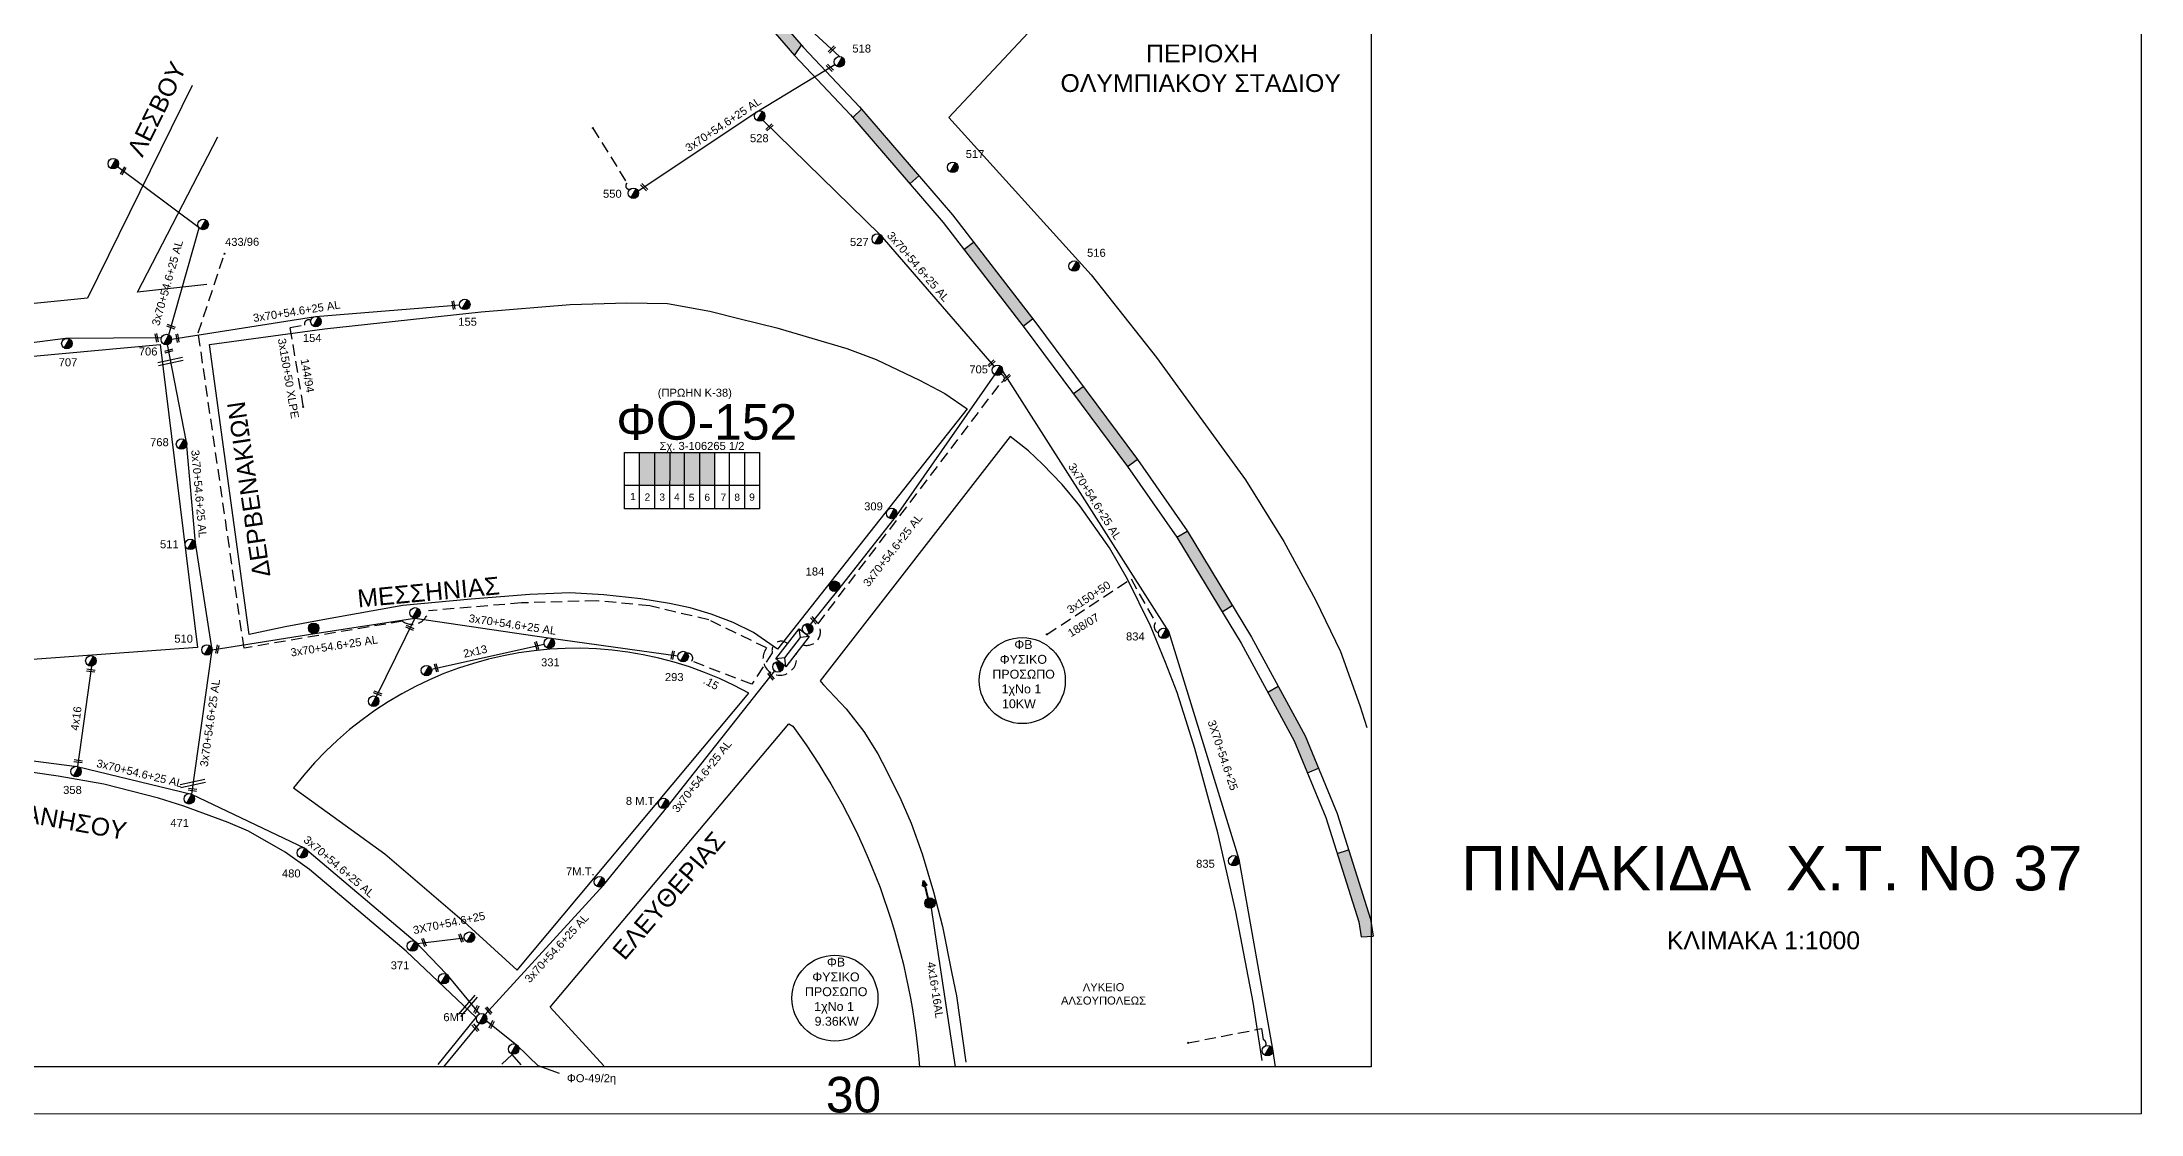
# Model space of a CAD drawing. Header units: millimetres. Extents: x 7477 to 9676, y 1828 to 2857.
# Drawn here: x 9203.3 to 9675.5, y 1836.4 to 2077.4 of the extents above; entities that cross this region are included whole.
import ezdxf
from ezdxf.enums import TextEntityAlignment as Align

# ---------------------------------------------------------------- set-up
doc = ezdxf.new("R2010")
doc.units = ezdxf.units.MM
doc.linetypes.add('DASHED', pattern=[19.05, 12.7, -6.35])
for name, color, linetype, lineweight in [('.15AL', 7, 'Continuous', 30), ('2x13', 7, 'Continuous', 30), ('3x150+35', 7, 'DASHED', 30), ('3x150+50', 7, 'Continuous', 30), ('3x150+50 XLPE', 7, 'SYN_LINE', 30), ('3x70+54.6+25 AL', 7, 'SYN_LINE', 30), ('4x16', 7, 'Continuous', 30), ('4x16+16AL', 7, 'Continuous', 30), ('4x50+16AL', 7, 'Continuous', 30), ('text διευθύνσεων', 250, 'Continuous', 30), ('Υπόβαθρο ΔΕΗ', 7, 'Continuous', 30)]:
    doc.layers.add(name, color=color, linetype=linetype, lineweight=lineweight)
for name, color, linetype in [('Pillar OTE', 7, 'Continuous'), ('TEXT ΚΑΛΩΔΙΩΝ', 7, 'Continuous'), ('Άγνωστα', 7, 'Continuous'), ('ΑΓΝΩΣΤΟ ΕΝΑΕΡΙΟ ΚΑΛΩΔΙΟ', 7, 'Continuous'), ('ΑΓΝΩΣΤΟ ΥΠΟΓΕΙΟ ΚΑΛΩΔΙΟ', 7, 'DASHED'), ('Επίτονοι', 7, 'Continuous'), ('Επιγραφές - Σχήματα', 7, 'Continuous'), ('Καλώδια ΧΤ   3x150AL+50CU', 7, 'DASHED'), ('Μηχανική τομή', 7, 'Continuous'), ('Στύλος Ξύλινος', 7, 'Continuous'), ('Στύλος Ξύλινος @ 1', 7, 'Continuous'), ('Στύλος ΦΜ', 7, 'Continuous'), ('Στύλος ΦΜ @ 1', 7, 'Continuous'), ('Συνδέσεις', 7, 'Continuous'), ('Τομή', 7, 'Continuous'), ('Υποσταθμός εναέριος 2 στύλων', 7, 'Continuous'), ('Υποσταθμός πόλεως', 7, 'Continuous'), ('Υπόγεια καλώδια Παροχών ΧΤ   .15', 7, 'DASHED')]:
    doc.layers.add(name, color=color, linetype=linetype)
doc.styles.add('arial', font='ARIAL.TTF')
doc.styles.get("Standard").update_dxf_attribs({"font": 'ARIAL.TTF'})
doc.linetypes.add('SYN_LINE', pattern='A,0.5,-0.0001,["/\\/\\/\\/",Standard,S=0.1,R=0,X=0,Y=-0.05],-0.25', length=0.7501)
doc.dimstyles.new('ISO-25', dxfattribs={"dimtxt": 2.5, "dimasz": 2.5, "dimexe": 1.25, "dimexo": 0.625, "dimtad": 1, "dimtxsty": 'Standard', "dimcen": 2.5, "dimadec": 0, "dimazin": 0, "dimtfac": 1, "dimtmove": 0, "dimatfit": 3, "dimfxl": 1, "dimarcsym": 0})

# ---------------------------------------------------------------- blocks, each defined once
blk = doc.blocks.new('ΥΠΑΡΧΩΝ ΞΥΛΙΝΟΣ ΣΤΥΛΟΣ')
at = {"layer": 'Στύλος Ξύλινος'}
h = blk.add_hatch(color=7, dxfattribs=at)
h.paths.add_polyline_path([(-2.6, 0, 0.270008), (-1.3, -2.3), (1.3, 2.3, 0.576266)])
h.paths.add_polyline_path([(-1.3, -2.3, 0.574793), (2.6, 0, 0.268822), (1.3, 2.3)])
at = {"layer": 'Στύλος Ξύλινος', "color": 7}
blk.add_line((-1.3, -2.3), (1.3, 2.3), dxfattribs=at)
blk.add_circle((0, 0), 2.62, dxfattribs=at)
at = {"layer": 'Στύλος Ξύλινος', "flags": 4}
for tag, p in [('ΑΡΙΘΜΟΣ', (-4.9, 8.6)), ('ΤΥΠΟΣ', (-4.8, 3.4))]:
    blk.add_attdef(tag, p, '', height=4, dxfattribs=at)
blk = doc.blocks.new('ΥΠΑΡΧΩΝ ΤΣΙΜΕΝΤΕΝΙΟΣ ΣΤΥΛΟΣ')
at = {"layer": 'Στύλος ΦΜ'}
blk.add_hatch(color=7, dxfattribs=at).paths.add_polyline_path([(-1.3, -2.3, 0.574793), (2.6, 0, 0.268822), (1.3, 2.3)])
at = {"layer": 'Στύλος ΦΜ', "color": 7}
blk.add_line((-1.3, -2.3), (1.3, 2.3), dxfattribs=at)
blk.add_circle((0, 0), 2.62, dxfattribs=at)
at = {"layer": 'Στύλος ΦΜ', "flags": 4}
for tag, p in [('ΑΡΙΘΜΟΣ', (-4.7, 8.1)), ('ΤΥΠΟΣ', (-4.9, 3))]:
    blk.add_attdef(tag, p, '', height=4, dxfattribs=at)
blk = doc.blocks.new('ΥΠΟΣΤΑΘΜΟΣ ΕΝΑΕΡΙΟΣ ΕΠΙ 2 ΣΤΥΛΩΝ')
at = {"layer": 'Υποσταθμός εναέριος 2 στύλων', "linetype": 'Continuous'}
for points in [[(-11.97, -2.11, 0.574793), (-8.45, -0.07, 0.268822), (-9.64, 1.98)], [(9.68, -2.15, 0.574793), (13.19, -0.1, 0.268822), (12.01, 1.95)]]:
    blk.add_hatch(color=256, dxfattribs=at).paths.add_polyline_path(points)
for p, q in [((-11.97, -2.11), (-9.64, 1.98)), ((9.68, -2.15), (12.01, 1.95))]:
    blk.add_line(p, q, dxfattribs=at)
for centre in [(-10.81, -0.07), (10.84, -0.1)]:
    blk.add_circle(centre, 2.36, dxfattribs=at)
at = {"layer": 'Υποσταθμός πόλεως', "linetype": 'Continuous', "ltscale": 40}
blk.add_lwpolyline([(-8.57, 2.82), (8.57, 2.82), (8.57, -2.82), (-8.57, -2.82)], close=True, dxfattribs=at)
for points in [[(-5.75, 0), (-8.57, 2.82)], [(-8.57, -2.82), (-5.75, 0)], [(-5.75, 0), (5.75, 0)], [(5.75, 0), (8.57, 2.82)], [(8.57, -2.82), (5.75, 0)]]:
    blk.add_lwpolyline(points, dxfattribs=at)
at = {"layer": 'Υποσταθμός εναέριος 2 στύλων', "ltscale": 40, "flags": 1}
for tag, p in [('ΜΕΤΑΣΧΗΜΑΤΙΣΜΟΣ', (14.09, 2.51)), ('ΙΣΧΥΣ', (14.07, -0.28)), ('ΑΡΙΘΜΟΣ', (14.19, -3))]:
    blk.add_attdef(tag, p, '', height=1.8, dxfattribs=at)
blk = doc.blocks.new('ΜΗΧΑΝΙΚΗ ΤΟΜΗ')
at = {"layer": 'Μηχανική τομή', "ltscale": 40}
for p, q in [((-1.9, 0.8), (5.7, 0.8)), ((-1.9, -0.8), (5.7, -0.8))]:
    blk.add_line(p, q, dxfattribs=at)
blk = doc.blocks.new('ΤΟΜΗ')
at = {"layer": 'Τομή', "ltscale": 40}
for p, q in [((-5.7, 0), (17.1, 0)), ((-5.7, -2.8), (17.1, -2.8))]:
    blk.add_line(p, q, dxfattribs=at)
blk = doc.blocks.new('ΕΠΙΤΟΝΟΣ')
at = {"layer": 'Επίτονοι', "lineweight": 40, "ltscale": 40}
blk.add_hatch(color=256, dxfattribs=at).paths.add_polyline_path([(-1.1, 6.5), (0, 9.1), (1.1, 6.5)])
for p, q in [((-1.1, 6.5), (0, 9.1)), ((1.1, 6.5), (-1.1, 6.5)), ((-1.1, 6.5), (0, 6.5)), ((0, 9.1), (1.1, 6.5)), ((0, 6.5), (0, 0))]:
    blk.add_line(p, q, dxfattribs=at)
blk = doc.blocks.new('_ΣΥΝΔΕΣΗ')
at = {"layer": 'Συνδέσεις', "linetype": 'SYN_LINE', "ltscale": 40}
blk.add_hatch(color=256, dxfattribs=at).paths.add_polyline_path([(0.5, 0, 1), (-0.5, 0, 1)])
at = {"layer": 'Συνδέσεις'}
blk.add_circle((0, 0), 0.5, dxfattribs=at)

msp = doc.modelspace()

# ---------------------------------------------------------------- hatches: boundary and pattern name
at = {"layer": 'Καλώδια ΧΤ   3x150AL+50CU', "linetype": 'DASHED', "lineweight": -3, "ltscale": 0.2}
h = msp.add_hatch(color=2, dxfattribs=at)
h.dxf.hatch_style = 1
h.paths.add_polyline_path([(9341.15, 1985.13), (9337.71, 1985.13), (9337.71, 1977.77), (9341.15, 1977.77)])
h = msp.add_hatch(color=27, dxfattribs=at)
h.dxf.hatch_style = 1
h.paths.add_polyline_path([(9341.15, 1977.77), (9344.58, 1977.77), (9344.59, 1985.13), (9341.15, 1985.13)])
h = msp.add_hatch(color=5, dxfattribs=at)
h.dxf.hatch_style = 1
h.paths.add_polyline_path([(9347.88, 1985.13), (9344.59, 1985.13), (9344.58, 1977.77), (9347.88, 1977.76)])
h = msp.add_hatch(color=1, dxfattribs=at)
h.dxf.hatch_style = 1
h.paths.add_polyline_path([(9351.18, 1985.13), (9347.88, 1985.13), (9347.88, 1977.76), (9351.18, 1977.76)])
h = msp.add_hatch(color=6, dxfattribs=at)
h.dxf.hatch_style = 1
h.paths.add_polyline_path([(9354.57, 1985.13), (9351.27, 1985.13), (9351.27, 1977.76), (9354.57, 1977.76)])
at = {"layer": 'Υπόβαθρο ΔΕΗ', "lineweight": -3}
h = msp.add_hatch(color=256, dxfattribs=at)
h.paths.add_polyline_path([(9387.66, 2062.32), (9385.69, 2060.47), (9398.54, 2045.57), (9400.58, 2047.33)])
h.paths.add_polyline_path([(9372.59, 2074.42), (9374.15, 2076.75), (9361.16, 2091.79), (9359.11, 2090.02)])
h.paths.add_polyline_path([(9337.59, 2118.89), (9335.7, 2121.06), (9333.66, 2119.28), (9335.55, 2117.11), (9346.6, 2104.54), (9348.63, 2106.33)])
h.paths.add_polyline_path([(9320.73, 2133.98), (9322.79, 2135.74), (9310.01, 2150.74), (9309.97, 2150.78), (9307.99, 2148.94)])
h.paths.add_polyline_path([(9283.97, 2180.47), (9280.92, 2179.92), (9294.18, 2163.81), (9296.27, 2165.53), (9296.21, 2165.59)])
h = msp.add_hatch(color=256, dxfattribs=at)
h.paths.add_polyline_path([(9460.94, 1967.46), (9458.63, 1966.06), (9468.77, 1949.32), (9471.08, 1950.73)])
h.paths.add_polyline_path([(9437.5, 1999.98), (9435.33, 1998.37), (9447.53, 1981.96), (9449.7, 1983.58)])
h.paths.add_polyline_path([(9412.86, 2032.45), (9410.72, 2030.8), (9424.01, 2013.56), (9426.15, 2015.21)])
h = msp.add_hatch(color=256, dxfattribs=at)
h.paths.add_polyline_path([(9499.52, 1879.59), (9500.04, 1876.19), (9502.75, 1876.35), (9502.17, 1880.2), (9497.24, 1895.79), (9494.66, 1894.97)])
h.paths.add_polyline_path([(9485.02, 1920.27), (9487.97, 1913.1), (9490.47, 1914.13), (9487.46, 1921.44), (9481.41, 1932.55), (9479.04, 1931.26)])

# ---------------------------------------------------------------- linework, layer by layer
at = {"layer": '.15AL', "color": 27, "linetype": 'DASHED', "lineweight": -3, "ltscale": 0.2}
msp.add_lwpolyline([(9371.05, 1942.08, 0.774205), (9367.6, 1940.09), (9362.96, 1933), (9349.46, 1938.22, 0.673563), (9348.45, 1939.98, -0.847949)], format="xyb", dxfattribs=at)
at = {"lineweight": -3, "ltscale": 0.2}
for centre in [(9423.84, 1933.84), (9381.68, 1862.43)]:
    msp.add_circle(centre, 9.67, dxfattribs=at)
at = {"layer": '2x13', "color": 27, "lineweight": -3, "ltscale": 0.2}
msp.add_lwpolyline([(9290.92, 1936.41), (9316.27, 1942.02)], dxfattribs=at)
at = {"layer": '3x150+35', "color": 1, "linetype": 'DASHED', "lineweight": -3, "ltscale": 0.2}
msp.add_lwpolyline([(9374.46, 1941.89, 0.709909), (9377.88, 1946.59), (9419.13, 2000.95, 0.871657), (9418.96, 2002.69, 12886.859067)], format="xyb", dxfattribs=at)
at = {"layer": '3x150+50', "color": 6, "linetype": 'DASHED', "lineweight": -3, "ltscale": 0.2}
msp.add_lwpolyline([(9429.37, 1944.23), (9448.3, 1956.71), (9453.79, 1946.91, 0.468784), (9454.46, 1944.57, 0.954167)], format="xyb", dxfattribs=at)
at = {"layer": '3x150+50 XLPE', "color": 133, "linetype": 'DASHED', "lineweight": -3, "ltscale": 0.2}
msp.add_lwpolyline([(9262.09, 1995.62), (9259.13, 2013.26), (9262.35, 2013.8, -0.619201), (9263.77, 2014.87, 14.013349)], format="xyb", dxfattribs=at)
at = {"layer": '3x70+54.6+25 AL', "color": 1, "linetype": 'SYN_LINE', "lineweight": -3, "ltscale": 15}
for points in [[(9337.39, 2043.97), (9364.1, 2061.77), (9381.69, 2072.38)], [(9365.48, 2059.86), (9391.8, 2034.16), (9417.46, 2004.51)], [(9117.88, 1920.23), (9149.02, 1920.59), (9179.71, 1918.6), (9211.2, 1914.54), (9236.9, 1908.32), (9262.44, 1896.14), (9287.22, 1875.18), (9294.27, 1867.82), (9301.72, 1858.85)]]:
    msp.add_lwpolyline(points, dxfattribs=at)
at = {"layer": '3x70+54.6+25 AL', "color": 133, "linetype": 'SYN_LINE', "lineweight": -3, "ltscale": 15}
for points in [[(9231.86, 2011.57), (9238.66, 2035.65), (9220.28, 2049.38)], [(9232.45, 2010.64), (9264.8, 2015.74), (9297.25, 2018.34)], [(9230.15, 2010.89), (9208.6, 2010.75), (9190.61, 2008.43), (9174.42, 2007.05), (9152.94, 2005.39), (9131.16, 2002.48), (9107.94, 1999.39)]]:
    msp.add_lwpolyline(points, dxfattribs=at)
at = {"layer": '3x70+54.6+25 AL', "color": 27, "linetype": 'SYN_LINE', "lineweight": -3, "ltscale": 15}
for points in [[(9237.01, 1908.27), (9241.59, 1940.75), (9237.8, 1964.8), (9235.81, 1987.42), (9231.51, 2009.39)], [(9241.59, 1940.75), (9264.65, 1944.46), (9287.19, 1947.89), (9317.28, 1943.44), (9346.36, 1939.41)], [(9287.19, 1947.89), (9278.5, 1930.22)]]:
    msp.add_lwpolyline(points, dxfattribs=at)
at = {"layer": '3x70+54.6+25 AL', "color": 6, "linetype": 'SYN_LINE', "lineweight": -3, "ltscale": 15}
for points in [[(9376.19, 1946.44), (9382.64, 1954.49), (9395.5, 1970.91), (9417.65, 2002.6)], [(9419.39, 2003.39), (9456.78, 1944.71), (9472.53, 1893.65), (9480.12, 1850.95), (9480.73, 1846.95)]]:
    msp.add_lwpolyline(points, dxfattribs=at)
at = {"layer": '3x70+54.6+25 AL', "color": 2, "linetype": 'SYN_LINE', "lineweight": -3, "ltscale": 15}
for points in [[(9302.95, 1858.7), (9329.59, 1887.82), (9344.16, 1905.65), (9368.14, 1936.01)], [(9301.64, 1856.76), (9293.59, 1846.95)]]:
    msp.add_lwpolyline(points, dxfattribs=at)
at = {"layer": '3x70+54.6+25 AL', "color": 1, "linetype": 'SYN_LINE', "lineweight": -3, "ltscale": 10}
msp.add_lwpolyline([(9287.68, 1874.7), (9298.31, 1875.98)], dxfattribs=at)
at = {"layer": '4x16', "color": 1, "lineweight": -3, "ltscale": 0.2}
msp.add_lwpolyline([(9214.43, 1937.11), (9211.29, 1914.52)], dxfattribs=at)
at = {"layer": '4x16+16AL', "color": 2, "lineweight": -3, "ltscale": 0.2}
msp.add_lwpolyline([(9403.32, 1882.66), (9408.72, 1846.95)], dxfattribs=at)
at = {"layer": '4x50+16AL', "color": 1, "lineweight": -3, "ltscale": 0.2}
msp.add_lwpolyline([(9382.7, 2074.17), (9355.64, 2099.12), (9329.09, 2119.56), (9300.38, 2139.18), (9270.58, 2162.5), (9240.58, 2186.84)], dxfattribs=at)
at = {"layer": 'Pillar OTE', "lineweight": -3, "ltscale": 40}
for points in [[(9334.38, 1972.49), (9334.38, 1985.13), (9364.71, 1985.13), (9364.71, 1972.46), (9334.38, 1972.49)], [(9337.7, 1972.49), (9337.71, 1985.13)], [(9341.14, 1972.49), (9341.15, 1985.13)], [(9344.58, 1972.48), (9344.59, 1985.13)], [(9347.88, 1972.48), (9347.88, 1985.13)], [(9351.27, 1972.48), (9351.27, 1985.13)], [(9354.66, 1972.47), (9354.67, 1985.13)], [(9358, 1972.47), (9358, 1985.13)], [(9361.39, 1972.47), (9361.39, 1985.13)], [(9334.38, 1977.78), (9364.71, 1977.75)]]:
    msp.add_lwpolyline(points, dxfattribs=at)
at = {"layer": 'ΑΓΝΩΣΤΟ ΕΝΑΕΡΙΟ ΚΑΛΩΔΙΟ', "color": 27, "lineweight": -3, "ltscale": 0.2}
msp.add_lwpolyline([(9303.29, 1857.3), (9310, 1852.01), (9315.13, 1846.95)], dxfattribs=at)
at = {"layer": 'ΑΓΝΩΣΤΟ ΥΠΟΓΕΙΟ ΚΑΛΩΔΙΟ', "color": 1, "linetype": 'DASHED', "lineweight": -3, "ltscale": 0.2}
msp.add_lwpolyline([(9327.24, 2058.09), (9334.9, 2045.7, 0.899197), (9335.72, 2044.42, 1297.398861)], format="xyb", dxfattribs=at)
at = {"layer": 'ΑΓΝΩΣΤΟ ΥΠΟΓΕΙΟ ΚΑΛΩΔΙΟ', "color": 5, "linetype": 'DASHED', "lineweight": -3, "ltscale": 0.2}
msp.add_lwpolyline([(9372.92, 1939.9, -1.640612), (9366.31, 1941.18), (9353.3, 1947.48), (9340.02, 1950.66), (9327.95, 1951.79), (9311.21, 1951.3), (9290.25, 1949.54, -0.552676), (9284.38, 1947.2), (9248.75, 1941.15), (9238.46, 2012.02), (9244.34, 2029.82)], format="xyb", dxfattribs=at)
at = {"layer": 'ΑΓΝΩΣΤΟ ΥΠΟΓΕΙΟ ΚΑΛΩΔΙΟ', "color": 6, "linetype": 'DASHED', "lineweight": -3, "ltscale": 0.2}
msp.add_lwpolyline([(9461.13, 1852.37), (9477.64, 1855.57), (9478.06, 1853.11, -0.429761), (9478.58, 1851.73, -11.761612)], format="xyb", dxfattribs=at)
at = {"layer": 'Επιγραφές - Σχήματα', "lineweight": -3}
msp.add_lwpolyline([(7476.75, 2855.51), (9675.5, 2855.53), (9675.51, 1836.39), (7476.75, 1836.37)], close=True, dxfattribs=at)
at = {"layer": 'Υπόβαθρο ΔΕΗ', "lineweight": -3}
for points in [[(7515.98, 2835.63), (9502.35, 2835.63), (9502.35, 1846.95), (7515.98, 1846.95)], [(9411.42, 1994.95), (9368.8, 1940.9), (9363.33, 1944.66), (9358.78, 1946.87), (9353.81, 1948.74), (9349.13, 1950.18), (9344.46, 1951.19), (9338, 1952.24), (9329.71, 1953.16), (9322.07, 1953.54), (9313.02, 1953.22), (9299.83, 1952.15), (9284.49, 1950.71), (9267.34, 1947.64), (9257.97, 1945.95), (9249.89, 1944.19), (9240.97, 2009.43), (9266.89, 2012.97), (9302.09, 2016.75), (9322.15, 2018.42), (9334.89, 2018.82), (9344.04, 2018.62), (9353.57, 2016.88), (9360.34, 2015.19), (9368.58, 2013.15), (9384.33, 2008.53), (9390.98, 2006.05), (9400.74, 2001.43), (9406.43, 1998.42)], [(9109.04, 1998.36), (9229.86, 2009.43), (9238.3, 1941.28), (9117.6, 1932.5)]]:
    msp.add_lwpolyline(points, close=True, dxfattribs=at)
for points in [[(9501.25, 2160.78), (9407.34, 2060.45), (9439.31, 2025.12), (9454.01, 2006.48), (9474.03, 1978.99), (9482.66, 1965.11), (9489.83, 1951.97), (9495.45, 1940.37), (9499.79, 1928.22), (9501.37, 1923.29)], [(9360.68, 2092.34), (9374.6, 2076.23), (9387.2, 2062.85), (9408.14, 2038.57), (9426.65, 2014.56), (9449.72, 1983.54), (9460.9, 1967.53), (9475.41, 1943.58), (9487.46, 1921.44), (9494.65, 1903.98), (9502.17, 1880.2), (9502.75, 1876.35)], [(9358.63, 2090.58), (9372.59, 2074.42), (9385.19, 2061.04), (9406.05, 2036.86), (9424.49, 2012.93), (9447.53, 1981.96), (9458.63, 1966.06), (9473.06, 1942.24), (9485.02, 1920.27), (9492.11, 1903.06), (9499.52, 1879.59), (9500.04, 1876.19)], [(9372.59, 2074.42), (9374.15, 2076.75)], [(9237.12, 2067.64), (9213.57, 2019.86), (9107.56, 2009.28), (9103.14, 2043.96)], [(9385.69, 2060.47), (9387.68, 2062.34)], [(9240.39, 2022.93), (9224.79, 2021.19), (9242.83, 2056.1)], [(9398.54, 2045.57), (9400.58, 2047.33)], [(9410.72, 2030.8), (9412.86, 2032.45)], [(9424.01, 2013.56), (9426.15, 2015.21)], [(9435.33, 1998.37), (9437.5, 1999.98)], [(9477.78, 1848.37), (9475.8, 1861.49), (9471.89, 1881.84), (9467.81, 1899.6), (9462.67, 1918.56), (9460.66, 1925.02), (9458.66, 1931.17), (9456.05, 1937.88), (9452.64, 1946.16), (9447.51, 1956.63), (9443.43, 1963.7), (9436.78, 1973.12), (9432.77, 1977.94), (9428.4, 1982.5), (9425.23, 1985.49), (9421.08, 1988.7), (9378.36, 1933.82), (9378.58, 1933.49), (9379.08, 1932.85), (9384.19, 1927.5), (9388.15, 1922.39), (9391.37, 1917.34), (9393.29, 1913.61), (9396.53, 1907.08), (9398.83, 1901.81), (9401.3, 1894.86), (9403.87, 1886.35), (9405.85, 1878.53), (9408.02, 1867.97), (9409.05, 1862.94), (9411.12, 1848.01)], [(9447.53, 1981.96), (9449.7, 1983.58)], [(9458.63, 1966.06), (9460.94, 1967.46)], [(9468.77, 1949.32), (9471.08, 1950.73)], [(9479.04, 1931.26), (9481.41, 1932.55)], [(9292.46, 1847.51), (9301, 1858.05), (9285.25, 1872.99), (9263.45, 1891.36), (9258.04, 1895.29), (9249.72, 1899.99), (9245.2, 1901.95), (9235.23, 1905.57), (9229.51, 1907.43), (9217.22, 1910.51), (9206.96, 1912.35), (9195.55, 1914.02), (9185.71, 1915.36), (9167.46, 1916.92), (9149.54, 1918.02), (9119.75, 1917.86), (9127.33, 1855.76), (9146.4, 1853.1), (9166.5, 1849.5), (9177.38, 1846.85)], [(9487.97, 1913.1), (9490.47, 1914.13)], [(9494.66, 1894.97), (9497.24, 1895.79)], [(9500.04, 1876.19), (9502.75, 1876.35)], [(9311.12, 1847.44), (9309.09, 1849.77), (9306.73, 1847.57)]]:
    msp.add_lwpolyline(points, dxfattribs=at)
msp.add_lwpolyline([(9259.87, 1909.69), (9280.44, 1894.86), (9298.26, 1879.58), (9310.22, 1868.75), (9362.32, 1930.99, 0.372608)], format="xyb", close=True, dxfattribs=at)
msp.add_lwpolyline([(9329.68, 1847.24), (9317.65, 1860.43), (9371.32, 1924.13), (9372.21, 1923.61, -0.140171), (9400.7, 1846.96)], format="xyb", dxfattribs=at)

# ---------------------------------------------------------------- block references
at = {"layer": 'Επίτονοι', "lineweight": -3, "xscale": 0.449999999999818, "yscale": 0.449999999999818, "zscale": 0.449999999999818, "rotation": 13.55235825714221}
msp.add_blockref('ΕΠΙΤΟΝΟΣ', (9402.59, 1884.88), dxfattribs=at)
at = {"layer": 'Μηχανική τομή', "lineweight": -3, "zscale": 0.4999999999999997}
for p, xscale, yscale, rotation in [((9380.64, 2075.41), 0.2499999999999467, 0.2499999999999467, 45.62371269363431), ((9380.86, 2071.28), 0.2499999999999467, 0.2499999999999467, 134.4519978221392), ((9366.61, 2057.93), 0.2499999999999466, 0.2499999999999466, 43.16723090212081), ((9221.79, 2048.87), 0.2499999999999467, 0.2499999999999467, 240.3676324350014), ((9339.12, 2044.48), 0.2499999999999467, 0.2499999999999467, 134.4519978221392), ((9295.75, 2018.72), 0.2499999999999467, 0.2499999999999467, 280.6565382821616), ((9228.98, 2011.38), 0.2499999999999467, 0.2499999999999467, 280.6565382821616), ((9232.81, 2013.25), 0.2499999999999467, 0.2499999999999467, 160.124046970283), ((9233.66, 2011.32), 0.2499999999999467, 0.2499999999999467, 280.6565382821616), ((9232.26, 2008.05), 0.2499999999999467, 0.2499999999999467, 194.8730244564427), ((9416.54, 2004.86), 0.2499999999999466, 0.2499999999999466, 43.16723090212081), ((9420.03, 2001.59), 0.2499999999999466, 0.2499999999999466, 43.16723090212081), ((9286.53, 1945.49), 0.2499999999999467, 0.2499999999999467, 157.5159242106874), ((9376.67, 1947.73), 0.2499999999999467, 0.2499999999999467, 309.7733434149249), ((9242.71, 1940.41), 0.2499999999999467, 0.2499999999999467, 78.49212851621947), ((9314.75, 1941.21), 0.2499999999999467, 0.2499999999999467, 106.8929021845516), ((9214.75, 1935.98), 0.2499999999999467, 0.2499999999999467, 171.9615073041123), ((9292.2, 1936.22), 0.2499999999999467, 0.2499999999999467, 106.8929021845516), ((9345.14, 1939.09), 0.2499999999999467, 0.2499999999999467, 78.49212851621947), ((9279.29, 1930.76), 0.2499999999999467, 0.2499999999999467, 157.5159242106874), ((9366.95, 1935.18), 0.2499999999999467, 0.2499999999999467, 309.7733434149249), ((9211.91, 1915.59), 0.2499999999999467, 0.2499999999999467, 171.9615073041123), ((9237.62, 1909.18), 0.2499999999999467, 0.2499999999999467, 171.9615073041123), ((9289.01, 1875.43), 0.2499999999999467, 0.2499999999999467, 290.8981937368731), ((9297.36, 1876.44), 0.2499999999999467, 0.2499999999999467, 290.8981937368731), ((9301.19, 1860.29), 0.2499999999999466, 0.2499999999999466, 243.9360474601111), ((9300.49, 1856.12), 0.2499999999999467, 0.2499999999999467, 309.7733434149249), ((9303.45, 1859.99), 0.2499999999999467, 0.2499999999999467, 309.7733434149249), ((9304.65, 1856.87), 0.2499999999999466, 0.2499999999999466, 243.9360474601111)]:
    msp.add_blockref('ΜΗΧΑΝΙΚΗ ΤΟΜΗ', p, dxfattribs=dict(at, xscale=xscale, yscale=yscale, rotation=rotation))
at = {"layer": 'Στύλος Ξύλινος @ 1', "lineweight": -3, "ltscale": 40}
ref = msp.add_blockref('ΥΠΑΡΧΩΝ ΞΥΛΙΝΟΣ ΣΤΥΛΟΣ', (9381.61, 1955.06), dxfattribs=dict(at, xscale=0.4499999999998181, yscale=0.4499999999998181, zscale=0.4499999999998181))
ref.add_attrib('ΤΥΠΟΣ', '184', (9375.09, 1957.47), dxfattribs={"layer": 'Στύλος Ξύλινος', "height": 1.8, "flags": 4})
at = {"layer": 'Στύλος Ξύλινος @ 1', "lineweight": -3, "ltscale": 40, "xscale": 0.4499999999998181, "yscale": 0.4499999999998181, "zscale": 0.4499999999998181}
for p in [(9264.41, 1945.61), (9264.41, 1945.61), (9403.06, 1883.81)]:
    msp.add_blockref('ΥΠΑΡΧΩΝ ΞΥΛΙΝΟΣ ΣΤΥΛΟΣ', p, dxfattribs=at)
at = {"layer": 'Στύλος ΦΜ @ 1', "lineweight": -3, "ltscale": 40}
ref = msp.add_blockref('ΥΠΑΡΧΩΝ ΤΣΙΜΕΝΤΕΝΙΟΣ ΣΤΥΛΟΣ', (9382.69, 2072.99), dxfattribs=dict(at, xscale=0.449999999999818, yscale=0.449999999999818, zscale=0.449999999999818))
ref.add_attrib('ΤΥΠΟΣ', '518', (9385.61, 2075.08), dxfattribs={"layer": 'Στύλος ΦΜ', "height": 1.8, "flags": 4})
ref = msp.add_blockref('ΥΠΑΡΧΩΝ ΤΣΙΜΕΝΤΕΝΙΟΣ ΣΤΥΛΟΣ', (9364.77, 2060.8), dxfattribs=dict(at, xscale=0.449999999999818, yscale=0.449999999999818, zscale=0.449999999999818))
ref.add_attrib('ΤΥΠΟΣ', '528', (9362.57, 2054.92), dxfattribs={"layer": 'Στύλος ΦΜ', "height": 1.8, "flags": 4})
at = {"layer": 'Στύλος ΦΜ @ 1', "lineweight": -3, "ltscale": 40, "xscale": 0.4499999999998181, "yscale": 0.4499999999998181, "zscale": 0.4499999999998181}
for p in [(9219.34, 2050.08), (9239.55, 2036.42), (9287.25, 1949.07), (9214.3, 1938.28), (9289.79, 1936.08), (9277.91, 1929.2), (9299.47, 1876.13), (9293.68, 1866.8), (9309.41, 1850.98), (9478.99, 1850.62)]:
    msp.add_blockref('ΥΠΑΡΧΩΝ ΤΣΙΜΕΝΤΕΝΙΟΣ ΣΤΥΛΟΣ', p, dxfattribs=at)
at = {"layer": 'Στύλος ΦΜ @ 1', "lineweight": -3, "ltscale": 40}
ref = msp.add_blockref('ΥΠΑΡΧΩΝ ΤΣΙΜΕΝΤΕΝΙΟΣ ΣΤΥΛΟΣ', (9408.2, 2049.27), dxfattribs=dict(at, xscale=0.4499999999998181, yscale=0.4499999999998181, zscale=0.4499999999998181))
ref.add_attrib('ΤΥΠΟΣ', '517', (9411.11, 2051.36), dxfattribs={"layer": 'Στύλος ΦΜ', "height": 1.8, "flags": 4})
ref = msp.add_blockref('ΥΠΑΡΧΩΝ ΤΣΙΜΕΝΤΕΝΙΟΣ ΣΤΥΛΟΣ', (9336.35, 2043.43), dxfattribs=dict(at, xscale=0.449999999999818, yscale=0.449999999999818, zscale=0.449999999999818))
ref.add_attrib('ΤΥΠΟΣ', '550', (9329.51, 2042.42), dxfattribs={"layer": 'Στύλος ΦΜ', "height": 1.8, "flags": 4})
ref = msp.add_blockref('ΥΠΑΡΧΩΝ ΤΣΙΜΕΝΤΕΝΙΟΣ ΣΤΥΛΟΣ', (9391.22, 2033.14), dxfattribs=dict(at, xscale=0.449999999999818, yscale=0.449999999999818, zscale=0.449999999999818))
ref.add_attrib('ΤΥΠΟΣ', '527', (9385.07, 2031.58), dxfattribs={"layer": 'Στύλος ΦΜ', "height": 1.8, "flags": 4})
ref = msp.add_blockref('ΥΠΑΡΧΩΝ ΤΣΙΜΕΝΤΕΝΙΟΣ ΣΤΥΛΟΣ', (9435.5, 2027.06), dxfattribs=dict(at, xscale=0.4499999999998181, yscale=0.4499999999998181, zscale=0.4499999999998181))
ref.add_attrib('ΤΥΠΟΣ', '516', (9438.41, 2029.14), dxfattribs={"layer": 'Στύλος ΦΜ', "height": 1.8, "flags": 4})
ref = msp.add_blockref('ΥΠΑΡΧΩΝ ΤΣΙΜΕΝΤΕΝΙΟΣ ΣΤΥΛΟΣ', (9298.42, 2018.44), dxfattribs=dict(at, xscale=0.4499999999998181, yscale=0.4499999999998181, zscale=0.4499999999998181))
ref.add_attrib('ΤΥΠΟΣ', '155', (9296.95, 2013.64), dxfattribs={"layer": 'Στύλος ΦΜ', "height": 1.8, "flags": 4})
ref = msp.add_blockref('ΥΠΑΡΧΩΝ ΤΣΙΜΕΝΤΕΝΙΟΣ ΣΤΥΛΟΣ', (9231.28, 2010.54), dxfattribs=dict(at, xscale=0.4499999999998181, yscale=0.4499999999998181, zscale=0.4499999999998181))
ref.add_attrib('ΤΥΠΟΣ', '706', (9225.08, 2006.95), dxfattribs={"layer": 'Στύλος ΦΜ', "height": 1.8, "flags": 4})
ref = msp.add_blockref('ΥΠΑΡΧΩΝ ΤΣΙΜΕΝΤΕΝΙΟΣ ΣΤΥΛΟΣ', (9264.91, 2014.57), dxfattribs=dict(at, xscale=0.4499999999998181, yscale=0.4499999999998181, zscale=0.4499999999998181))
ref.add_attrib('ΤΥΠΟΣ', '154', (9262, 2009.99), dxfattribs={"layer": 'Στύλος ΦΜ', "height": 1.8, "flags": 4})
ref = msp.add_blockref('ΥΠΑΡΧΩΝ ΤΣΙΜΕΝΤΕΝΙΟΣ ΣΤΥΛΟΣ', (9208.9, 2009.62), dxfattribs=dict(at, xscale=0.4499999999998181, yscale=0.4499999999998181, zscale=0.4499999999998181))
ref.add_attrib('ΤΥΠΟΣ', '707', (9207.05, 2004.52), dxfattribs={"layer": 'Στύλος ΦΜ', "height": 1.8, "flags": 4})
ref = msp.add_blockref('ΥΠΑΡΧΩΝ ΤΣΙΜΕΝΤΕΝΙΟΣ ΣΤΥΛΟΣ', (9418.24, 2003.62), dxfattribs=dict(at, xscale=0.449999999999818, yscale=0.449999999999818, zscale=0.449999999999818))
ref.add_attrib('ΤΥΠΟΣ', '705', (9411.92, 2002.93), dxfattribs={"layer": 'Στύλος ΦΜ', "height": 1.8, "flags": 4})
ref = msp.add_blockref('ΥΠΑΡΧΩΝ ΤΣΙΜΕΝΤΕΝΙΟΣ ΣΤΥΛΟΣ', (9234.7, 1987.03), dxfattribs=dict(at, xscale=0.4499999999998181, yscale=0.4499999999998181, zscale=0.4499999999998181))
ref.add_attrib('ΤΥΠΟΣ', '768', (9227.62, 1986.55), dxfattribs={"layer": 'Στύλος ΦΜ', "height": 1.8, "flags": 4})
ref = msp.add_blockref('ΥΠΑΡΧΩΝ ΤΣΙΜΕΝΤΕΝΙΟΣ ΣΤΥΛΟΣ', (9394.44, 1971.43), dxfattribs=dict(at, xscale=0.4499999999998181, yscale=0.4499999999998181, zscale=0.4499999999998181))
ref.add_attrib('ΤΥΠΟΣ', '309', (9388.26, 1972.12), dxfattribs={"layer": 'Στύλος ΦΜ', "height": 1.8, "rotation": 360, "flags": 4})
ref = msp.add_blockref('ΥΠΑΡΧΩΝ ΤΣΙΜΕΝΤΕΝΙΟΣ ΣΤΥΛΟΣ', (9236.67, 1964.47), dxfattribs=dict(at, xscale=0.4499999999998181, yscale=0.4499999999998181, zscale=0.4499999999998181))
ref.add_attrib('ΤΥΠΟΣ', '511', (9229.85, 1963.6), dxfattribs={"layer": 'Στύλος ΦΜ', "height": 1.8, "rotation": 360, "flags": 4})
ref = msp.add_blockref('ΥΠΑΡΧΩΝ ΤΣΙΜΕΝΤΕΝΙΟΣ ΣΤΥΛΟΣ', (9455.63, 1944.45), dxfattribs=dict(at, xscale=0.44999999999991, yscale=0.44999999999991, zscale=0.44999999999991))
ref.add_attrib('ΤΥΠΟΣ', '834', (9447.17, 1942.87), dxfattribs={"layer": 'Στύλος ΦΜ', "height": 1.8, "flags": 4})
ref = msp.add_blockref('ΥΠΑΡΧΩΝ ΤΣΙΜΕΝΤΕΝΙΟΣ ΣΤΥΛΟΣ', (9240.41, 1940.73), dxfattribs=dict(at, xscale=0.449999999999818, yscale=0.449999999999818, zscale=0.449999999999818))
ref.add_attrib('ΤΥΠΟΣ', '510', (9233.06, 1942.37), dxfattribs={"layer": 'Στύλος ΦΜ', "height": 1.8, "flags": 4})
ref = msp.add_blockref('ΥΠΑΡΧΩΝ ΤΣΙΜΕΝΤΕΝΙΟΣ ΣΤΥΛΟΣ', (9317.42, 1942.27), dxfattribs=dict(at, xscale=0.4499999999998181, yscale=0.4499999999998181, zscale=0.4499999999998181))
ref.add_attrib('ΤΥΠΟΣ', '331', (9315.57, 1937.04), dxfattribs={"layer": 'Στύλος ΦΜ', "height": 1.8, "flags": 4})
ref = msp.add_blockref('ΥΠΑΡΧΩΝ ΤΣΙΜΕΝΤΕΝΙΟΣ ΣΤΥΛΟΣ', (9347.53, 1939.25), dxfattribs=dict(at, xscale=0.449999999999818, yscale=0.449999999999818, zscale=0.449999999999818))
ref.add_attrib('ΤΥΠΟΣ', '293', (9343.44, 1933.73), dxfattribs={"layer": 'Στύλος ΦΜ', "height": 1.8, "flags": 4})
ref = msp.add_blockref('ΥΠΑΡΧΩΝ ΤΣΙΜΕΝΤΕΝΙΟΣ ΣΤΥΛΟΣ', (9210.96, 1913.39), dxfattribs=dict(at, xscale=0.449999999999818, yscale=0.449999999999818, zscale=0.449999999999818))
ref.add_attrib('ΤΥΠΟΣ', '358', (9208.06, 1908.35), dxfattribs={"layer": 'Στύλος ΦΜ', "height": 1.8, "flags": 4})
ref = msp.add_blockref('ΥΠΑΡΧΩΝ ΤΣΙΜΕΝΤΕΝΙΟΣ ΣΤΥΛΟΣ', (9236.43, 1907.25), dxfattribs=dict(at, xscale=0.4499999999998181, yscale=0.4499999999998181, zscale=0.4499999999998181))
ref.add_attrib('ΤΥΠΟΣ', '471', (9232.17, 1900.93), dxfattribs={"layer": 'Στύλος ΦΜ', "height": 1.8, "flags": 4})
ref = msp.add_blockref('ΥΠΑΡΧΩΝ ΤΣΙΜΕΝΤΕΝΙΟΣ ΣΤΥΛΟΣ', (9343.13, 1906.22), dxfattribs=dict(at, xscale=0.449999999999818, yscale=0.449999999999818, zscale=0.449999999999818))
ref.add_attrib('ΤΥΠΟΣ', '7M.T.', (9321.18, 1890.03), dxfattribs={"layer": 'Στύλος ΦΜ', "height": 1.8, "flags": 4})
ref = msp.add_blockref('ΥΠΑΡΧΩΝ ΤΣΙΜΕΝΤΕΝΙΟΣ ΣΤΥΛΟΣ', (9328.7, 1888.59), dxfattribs=dict(at, xscale=0.449999999999818, yscale=0.449999999999818, zscale=0.449999999999818))
ref.add_attrib('ΤΥΠΟΣ', '8 M.T.', (9334.65, 1905.88), dxfattribs={"layer": 'Στύλος ΦΜ', "height": 1.8, "flags": 4})
ref = msp.add_blockref('ΥΠΑΡΧΩΝ ΤΣΙΜΕΝΤΕΝΙΟΣ ΣΤΥΛΟΣ', (9261.86, 1895.12), dxfattribs=dict(at, xscale=0.4499999999998181, yscale=0.4499999999998181, zscale=0.4499999999998181))
ref.add_attrib('ΤΥΠΟΣ', '480', (9257.28, 1889.57), dxfattribs={"layer": 'Στύλος ΦΜ', "height": 1.8, "flags": 4})
ref = msp.add_blockref('ΥΠΑΡΧΩΝ ΤΣΙΜΕΝΤΕΝΙΟΣ ΣΤΥΛΟΣ', (9471.4, 1893.33), dxfattribs=dict(at, xscale=0.4499999999998181, yscale=0.4499999999998181, zscale=0.4499999999998181))
ref.add_attrib('ΤΥΠΟΣ', '835', (9462.94, 1891.75), dxfattribs={"layer": 'Στύλος ΦΜ', "height": 1.8, "flags": 4})
ref = msp.add_blockref('ΥΠΑΡΧΩΝ ΤΣΙΜΕΝΤΕΝΙΟΣ ΣΤΥΛΟΣ', (9286.64, 1874.16), dxfattribs=dict(at, xscale=0.449999999999818, yscale=0.449999999999818, zscale=0.449999999999818))
ref.add_attrib('ΤΥΠΟΣ', '371', (9281.75, 1868.91), dxfattribs={"layer": 'Στύλος ΦΜ', "height": 1.8, "flags": 4})
ref = msp.add_blockref('ΥΠΑΡΧΩΝ ΤΣΙΜΕΝΤΕΝΙΟΣ ΣΤΥΛΟΣ', (9302.22, 1857.78), dxfattribs=dict(at, xscale=0.449999999999818, yscale=0.449999999999818, zscale=0.449999999999818))
ref.add_attrib('ΤΥΠΟΣ', '6MT', (9293.6, 1857.25), dxfattribs={"layer": 'Στύλος ΦΜ', "height": 1.8, "flags": 4})
at = {"layer": 'Συνδέσεις', "lineweight": -3, "xscale": 0.25, "yscale": 0.25, "zscale": 0.25}
for p in [(9327.24, 2058.09), (9244.34, 2029.83), (9262.06, 1995.38), (9429.37, 1944.24), (9461.13, 1852.37)]:
    msp.add_blockref('_ΣΥΝΔΕΣΗ', p, dxfattribs=at)
at = {"layer": 'Τομή', "lineweight": -3, "xscale": 0.2499999999999996, "yscale": 0.2499999999999996, "zscale": 0.2499999999999996}
for p, rotation in [((9230.77, 2005.69), 12.33384357107515), ((9235.78, 1910.78), 12.33384357107515), ((9300.28, 1861.55), 229.0682171772544)]:
    msp.add_blockref('ΤΟΜΗ', p, dxfattribs=dict(at, rotation=rotation))
at = {"layer": 'Υποσταθμός εναέριος 2 στύλων', "lineweight": -3, "xscale": 0.5, "yscale": 0.5, "zscale": 0.5, "rotation": 52.2096480883505}
msp.add_blockref('ΥΠΟΣΤΑΘΜΟΣ ΕΝΑΕΡΙΟΣ ΕΠΙ 2 ΣΤΥΛΩΝ', (9372.16, 1941.22), dxfattribs=at)

# ---------------------------------------------------------------- texts
at = {"lineweight": -3, "ltscale": 30, "char_height": 1.63, "width": 11.2573, "attachment_point": 1}
for s, insert in [('1', (9335.62, 1976.05)), ('2', (9338.86, 1975.92)), ('3', (9342.19, 1975.92)), ('4', (9345.5, 1975.92)), ('5', (9348.8, 1975.84)), ('6', (9352.32, 1975.87)), ('7', (9355.95, 1975.87)), ('8', (9359.06, 1975.89)), ('9', (9362.39, 1975.92))]:
    msp.add_mtext(s, dxfattribs=dict(at, insert=insert))
at = {"layer": 'text διευθύνσεων', "color": 7, "lineweight": -3}
for s, rotation, p in [('ΛΕΣΒΟΥ', 63.7597, (9229.12, 2062.4)), ('ΜΕΣΣΗΝΙΑΣ', 5.329, (9290.24, 1953.76))]:
    msp.add_text(s, height=4, rotation=rotation, dxfattribs=at).set_placement(p, align=Align.MIDDLE_CENTER)
at = {"layer": 'text διευθύνσεων', "color": 7, "lineweight": -3, "ltscale": 40, "char_height": 4, "width": 94.4586, "attachment_point": 1, "style": 'arial'}
for s, insert, rotation in [('ΔEPBENAKIΩN', (9250.75, 1956.81), 98.4198), ('ΔΩΔEKANHΣOY', (9180.87, 1909.44), 349.774), ('EΛEYΘEPIAΣ', (9331.3, 1873.3), 49.6664)]:
    msp.add_mtext(s, dxfattribs=dict(at, insert=insert, rotation=rotation))
at = {"layer": 'TEXT ΚΑΛΩΔΙΩΝ', "linetype": 'Continuous', "lineweight": -3, "ltscale": 0.2}
for s, rotation, p in [('3x70+54.6+25 AL', 33.6827, (9356.54, 2058.9)), ('3x70+54.6+25 AL', 74.2525, (9231.5, 2023.29)), ('3x70+54.6+25 AL', 310.8786, (9400.44, 2026.93)), ('3x70+54.6+25 AL', 8.9664, (9260.6, 2016.9)), ('3x150+50 XLPE', 279.5405, (9258.75, 2001.8)), ('3x70+54.6+25 AL', 275.0224, (9238.63, 1975.85)), ('3x70+54.6+25 AL', 302.5037, (9440.17, 1974.13)), ('3x70+54.6+25 AL', 51.9333, (9394.68, 1963.16)), ('3x150+50', 33.3848, (9438.77, 1952.58)), ('3x70+54.6+25 AL', 351.5875, (9309.16, 1946.46)), ('3x70+54.6+25 AL', 8.6618, (9269.05, 1941.63)), ('2x13', 12.4758, (9300.76, 1940.43)), ('3x70+54.6+25 AL', 81.9762, (9241.09, 1924.33)), ('4x16', 82.0787, (9210.97, 1925.32)), ('3x70+54.6+25 AL', 51.6884, (9351.74, 1912.33)), ('3x70+54.6+25 AL', 346.3966, (9225.29, 1912.99)), ('3x70+54.6+25 AL', 319.7717, (9270.12, 1892.01)), ('3x70+54.6+25 AL', 47.5465, (9319.07, 1873.66)), ('4x16+16AL', 278.5964, (9404.28, 1864.25))]:
    msp.add_text(s, height=1.8, rotation=rotation, dxfattribs=at).set_placement(p, align=Align.MIDDLE_CENTER)
at = {"layer": 'Άγνωστα', "lineweight": -3, "ltscale": 40, "char_height": 1.8, "width": 27.758, "attachment_point": 1, "style": 'arial'}
for s, insert, rotation in [('433/96', (9244.47, 2033.38), 0.3657), ('144/94', (9263.25, 2006.36), 280), ('188/07', (9433.84, 1945.08), 31.3522), ('3X70+54.6+25', (9467.2, 1925.17), 288.4048), ('3X70+54.6+25', (9286.62, 1878.55), 11.6904)]:
    msp.add_mtext(s, dxfattribs=dict(at, insert=insert, rotation=rotation))
for s, insert in [('(ΠΡΩΗΝ Κ-38)', (9341.82, 1999.48)), ('Σχ. 3-106265 1/2', (9342.23, 1987.51)), ('\\pi9.2593;ΛΥΚΕΙΟ\\P\\pi4.3744;ΑΛΣΟΥΠΟΛΕΩΣ', (9428.18, 1865.79)), ('\\A1;ΦΟ-49/2η', (9321.38, 1845.32))]:
    msp.add_mtext(s, dxfattribs=dict(at, insert=insert))
at = {"layer": 'Επιγραφές - Σχήματα', "lineweight": -3, "ltscale": 10, "width": 315.0361, "attachment_point": 1}
for s, insert, char_height in [('ΠΙΝΑΚΙΔΑ  Χ.Τ. Νο 37', (9522.59, 1896.66), 10), ('ΚΛΙΜΑΚΑ 1:1000', (9568.83, 1877.42), 4)]:
    msp.add_mtext(s, dxfattribs=dict(at, insert=insert, char_height=char_height))
at = {"layer": 'Επιγραφές - Σχήματα', "lineweight": -3, "insert": (9379.64, 1844.72), "char_height": 8, "width": 15.5504, "attachment_point": 1, "style": 'arial'}
msp.add_mtext('30', dxfattribs=at)
at = {"layer": 'Υπόβαθρο ΔΕΗ', "lineweight": -3, "insert": (9426.51, 2076.88), "char_height": 4, "attachment_point": 1}
msp.add_mtext_dynamic_manual_height_columns('\\pi25.175;ΠΕΡΙΟΧΗ \\P\\pi5.9176;ΟΛΥΜΠΙΑΚΟΥ ΣΤΑΔΙΟΥ', width=74.6046, gutter_width=12.5, heights=[0], dxfattribs=at)
at = {"layer": 'Υπόβαθρο ΔΕΗ', "lineweight": -3, "attachment_point": 1}
for s, insert, char_height, width in [('Φ{\\H1.0833x;O}-152', (9332.49, 1996.68), 8, 84.6573), ('{\\W8.64836; }ΦΒ \\P{\\W4.42067; }ΦΥΣΙΚΟ \\P{\\W2.28183; }ΠΡΟΣΩΠΟ', (9415.33, 1942.95), 2, 17.2548), ('{\\W5.64925; }1χΝο 1\\P{\\W5.75643; }10KW', (9414.8, 1932.97), 2, 17.2548), ('{\\W8.64836; }ΦΒ \\P{\\W4.42067; }ΦΥΣΙΚΟ \\P{\\W2.28183; }ΠΡΟΣΩΠΟ', (9373.17, 1871.54), 2, 17.2548), ('{\\W5.64925; }1χΝο 1\\P{\\W5.75643; }9.36KW', (9372.64, 1861.56), 2, 17.2548)]:
    msp.add_mtext(s, dxfattribs=dict(at, insert=insert, char_height=char_height, width=width))
at = {"layer": 'Υπόγεια καλώδια Παροχών ΧΤ   .15', "lineweight": -3, "ltscale": 0.2, "insert": (9352.76, 1934.91), "char_height": 1.8, "width": 27.758, "attachment_point": 1, "rotation": 330.9084, "style": 'arial'}
msp.add_mtext('.15', dxfattribs=at)

# ---------------------------------------------------------------- leaders
at = {"layer": 'Επιγραφές - Σχήματα', "lineweight": -3, "ltscale": 40}
msp.add_leader([(9314.82, 1847.3), (9319.66, 1845.57)], dimstyle='ISO-25', override={"dimasz": 1, "dimtad": 0}, dxfattribs=at)

doc.saveas('drawing.dxf')
